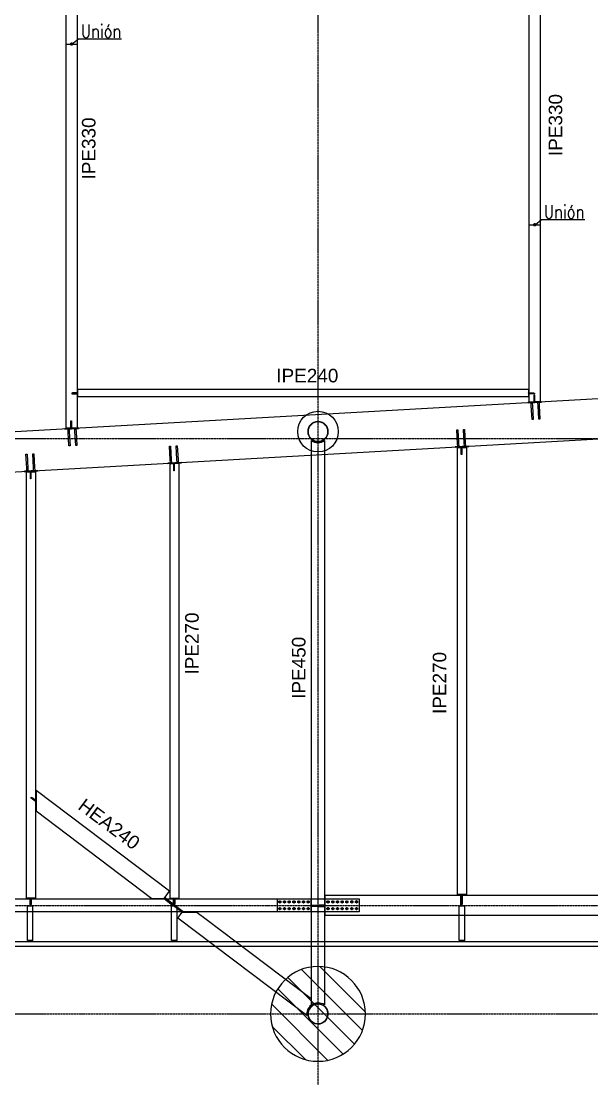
# Model space of a CAD drawing. Header units: millimetres. Extents: x -12345 to 95575, y -11225 to 31862.
# Drawn here: x 29617 to 38044, y -959 to 14663 of the extents above; entities that cross this region are included whole.
import ezdxf
from ezdxf.enums import TextEntityAlignment as Align

# ---------------------------------------------------------------- set-up
doc = ezdxf.new("R2010")
doc.units = ezdxf.units.MM
doc.header["$LTSCALE"] = 0.95
doc.linetypes.add('DXK_LINE_DOT3', pattern=[5.9187, 2.979, -0.9799, 0.9799, -0.9799])
for name, color, linetype, lineweight in [('0-1', 250, 'Continuous', 5), ('E_COLUMNAS', 1, 'Continuous', 18), ('E_COLUMNAS-1', 1, 'Continuous', 25), ('E_TEXTO', 3, 'Continuous', 9), ('E_VIGAS-1', 31, 'Continuous', 25)]:
    doc.layers.add(name, color=color, linetype=linetype, lineweight=lineweight)
for name, color, linetype in [('HCB-EJES', 1, 'Continuous'), ('HCB-PLATINAS', 5, 'Continuous'), ('HCB_PLATINA', 4, 'Continuous'), ('HCB_VIGAS', 4, 'Continuous'), ('UNIÒN', 6, 'Continuous')]:
    doc.layers.add(name, color=color, linetype=linetype)
doc.styles.add('CNI_COTAS', font='romans.shx', dxfattribs={"width": 0.8})
doc.styles.add('VERDANA', font='arial.ttf')
doc.dimstyles.new('UNIÒN', dxfattribs={"dimscale": 0, "dimtxt": 200, "dimasz": 60, "dimexe": 4, "dimexo": 4, "dimgap": 15, "dimtad": 1, "dimdec": 0, "dimzin": 4, "dimdsep": 46, "dimtxsty": 'CNI_COTAS', "dimcen": -0.09, "dimclrd": 6, "dimclrt": 3, "dimadec": 0, "dimazin": 0, "dimtfac": 1, "dimtdec": 0, "dimtmove": 2, "dimatfit": 0, "dimfxl": 0.05, "dimtolj": 1, "dimtzin": 0, "dimarcsym": 0})

# ---------------------------------------------------------------- blocks, each defined once
blk = doc.blocks.new('EST_SFM_VIGA-METALICA-SECCION-C - EST_SFM_VIGA-METALICA-UPN160-1509776-_14_00m_N_E_-NIVEL-4 DOC')
at = {"layer": 'E_VIGAS-1'}
for p, q in [((44.822, 0.047), (-44.831, 0.047)), ((-44.831, -0.018), (44.822, -0.018))]:
    blk.add_line(p, q, dxfattribs=at)
blk = doc.blocks.new('DCTIB_CNI_EST_MOD-1A-FAC_0001_rvt-1-_14_00m_N_E_-NIVEL-4 DOC')
at = {"layer": 'E_VIGAS-1'}
for p, q in [((-52.953, 142.261), (-52.871, 142.261)), ((-52.953, 141.749), (-52.953, 142.261)), ((-52.871, 141.749), (-52.871, 142.261)), ((-50.823, 142.261), (-50.741, 142.261)), ((-50.823, 141.749), (-50.823, 142.261)), ((-50.741, 141.749), (-50.741, 142.261)), ((-46.578, 142.261), (-46.496, 142.261)), ((-46.578, 141.749), (-46.578, 142.261)), ((-46.496, 141.749), (-46.496, 142.261)), ((-52.871, 141.749), (-52.953, 141.749)), ((-52.953, 141.748), (-52.953, 141.749)), ((-52.953, 141.749), (-52.871, 141.749)), ((-52.925, 141.748), (-52.953, 141.748)), ((-52.915, 141.743), (-52.915, 141.748)), ((-52.915, 141.729), (-52.915, 141.743)), ((-52.91, 141.748), (-52.91, 141.743)), ((-52.91, 141.743), (-52.91, 141.729)), ((-52.871, 141.748), (-52.899, 141.748)), ((-52.871, 141.749), (-52.871, 141.748)), ((-50.741, 141.749), (-50.823, 141.749)), ((-50.823, 141.748), (-50.823, 141.749)), ((-50.823, 141.749), (-50.741, 141.749)), ((-50.795, 141.748), (-50.823, 141.748)), ((-50.785, 141.743), (-50.785, 141.748)), ((-50.785, 141.729), (-50.785, 141.743)), ((-50.78, 141.748), (-50.78, 141.743)), ((-50.78, 141.743), (-50.78, 141.729)), ((-50.741, 141.748), (-50.769, 141.748)), ((-50.741, 141.749), (-50.741, 141.748)), ((-46.496, 141.749), (-46.578, 141.749)), ((-46.578, 141.748), (-46.578, 141.749)), ((-46.578, 141.749), (-46.496, 141.749)), ((-46.55, 141.748), (-46.578, 141.748)), ((-46.539, 141.743), (-46.539, 141.748)), ((-46.539, 141.729), (-46.539, 141.743)), ((-46.534, 141.748), (-46.534, 141.743)), ((-46.534, 141.743), (-46.534, 141.729)), ((-46.496, 141.748), (-46.524, 141.748)), ((-46.496, 141.749), (-46.496, 141.748))]:
    blk.add_line(p, q, dxfattribs=at)
for points, knots in [([(-52.925, 141.748), (-52.924, 141.748), (-52.923, 141.748), (-52.92, 141.748), (-52.918, 141.747), (-52.916, 141.747), (-52.915, 141.745), (-52.915, 141.744), (-52.915, 141.743)], [0, 0, 0, 0, 0.142857, 0.285714, 0.428571, 0.571429, 0.785714, 1, 1, 1, 1]), ([(-52.915, 141.743), (-52.915, 141.744), (-52.915, 141.745), (-52.917, 141.747), (-52.918, 141.747), (-52.92, 141.748), (-52.921, 141.748), (-52.922, 141.748), (-52.924, 141.748), (-52.925, 141.748)], [0, 0, 0, 0, 0.285714, 0.428571, 0.571429, 0.678571, 0.732143, 0.785714, 1, 1, 1, 1]), ([(-52.899, 141.748), (-52.9, 141.748), (-52.901, 141.748), (-52.904, 141.748), (-52.906, 141.747), (-52.908, 141.747), (-52.909, 141.745), (-52.91, 141.744), (-52.91, 141.743)], [0, 0, 0, 0, 0.142857, 0.285714, 0.428571, 0.571429, 0.785714, 1, 1, 1, 1]), ([(-52.91, 141.743), (-52.91, 141.744), (-52.909, 141.745), (-52.908, 141.747), (-52.906, 141.747), (-52.905, 141.748), (-52.904, 141.748), (-52.902, 141.748), (-52.9, 141.748), (-52.899, 141.748)], [0, 0, 0, 0, 0.285714, 0.428571, 0.571429, 0.678571, 0.732143, 0.785714, 1, 1, 1, 1]), ([(-50.795, 141.748), (-50.794, 141.748), (-50.793, 141.748), (-50.79, 141.748), (-50.788, 141.747), (-50.786, 141.747), (-50.785, 141.745), (-50.785, 141.744), (-50.785, 141.743)], [0, 0, 0, 0, 0.142857, 0.285714, 0.428571, 0.571429, 0.785714, 1, 1, 1, 1]), ([(-50.785, 141.743), (-50.785, 141.744), (-50.785, 141.745), (-50.787, 141.747), (-50.788, 141.747), (-50.79, 141.748), (-50.791, 141.748), (-50.792, 141.748), (-50.794, 141.748), (-50.795, 141.748)], [0, 0, 0, 0, 0.285714, 0.428571, 0.571429, 0.678571, 0.732143, 0.785714, 1, 1, 1, 1]), ([(-50.769, 141.748), (-50.77, 141.748), (-50.771, 141.748), (-50.774, 141.748), (-50.776, 141.747), (-50.778, 141.747), (-50.779, 141.745), (-50.78, 141.744), (-50.78, 141.743)], [0, 0, 0, 0, 0.142857, 0.285714, 0.428571, 0.571429, 0.785714, 1, 1, 1, 1]), ([(-50.78, 141.743), (-50.78, 141.744), (-50.779, 141.745), (-50.778, 141.747), (-50.776, 141.747), (-50.775, 141.748), (-50.774, 141.748), (-50.772, 141.748), (-50.77, 141.748), (-50.769, 141.748)], [0, 0, 0, 0, 0.285714, 0.428571, 0.571429, 0.678571, 0.732143, 0.785714, 1, 1, 1, 1]), ([(-46.55, 141.748), (-46.549, 141.748), (-46.548, 141.748), (-46.545, 141.748), (-46.543, 141.747), (-46.541, 141.747), (-46.54, 141.745), (-46.539, 141.744), (-46.539, 141.743)], [0, 0, 0, 0, 0.142857, 0.285714, 0.428571, 0.571429, 0.785714, 1, 1, 1, 1]), ([(-46.539, 141.743), (-46.539, 141.744), (-46.54, 141.745), (-46.541, 141.747), (-46.543, 141.747), (-46.544, 141.748), (-46.545, 141.748), (-46.547, 141.748), (-46.549, 141.748), (-46.55, 141.748)], [0, 0, 0, 0, 0.285714, 0.428571, 0.571429, 0.678571, 0.732143, 0.785714, 1, 1, 1, 1]), ([(-46.524, 141.748), (-46.525, 141.748), (-46.526, 141.748), (-46.529, 141.748), (-46.531, 141.747), (-46.533, 141.747), (-46.534, 141.745), (-46.534, 141.744), (-46.534, 141.743)], [0, 0, 0, 0, 0.142857, 0.285714, 0.428571, 0.571429, 0.785714, 1, 1, 1, 1]), ([(-46.534, 141.743), (-46.534, 141.744), (-46.534, 141.745), (-46.532, 141.747), (-46.531, 141.747), (-46.529, 141.748), (-46.528, 141.748), (-46.527, 141.748), (-46.525, 141.748), (-46.524, 141.748)], [0, 0, 0, 0, 0.285714, 0.428571, 0.571429, 0.678571, 0.732143, 0.785714, 1, 1, 1, 1])]:
    blk.add_open_spline(points, degree=3, knots=knots, dxfattribs=at)
blk.add_blockref('EST_SFM_VIGA-METALICA-SECCION-C - EST_SFM_VIGA-METALICA-UPN160-1509776-_14_00m_N_E_-NIVEL-4 DOC', (-41.042, 141.682), dxfattribs=at)
blk = doc.blocks.new('Bolt-102891108-3016 - 1511')
at = {"color": 253, "linetype": 'Continuous'}
for p, q in [((46203, 11671), (46218, 11680)), ((46203, 11654), (46203, 11671)), ((46218, 11645), (46203, 11654)), ((46203, 11571), (46218, 11580)), ((46203, 11554), (46203, 11571)), ((46218, 11680), (46233, 11671)), ((46233, 11654), (46218, 11645)), ((46218, 11580), (46233, 11571)), ((46233, 11671), (46233, 11654)), ((46233, 11571), (46233, 11554)), ((46273, 11671), (46288, 11680)), ((46273, 11654), (46273, 11671)), ((46288, 11645), (46273, 11654)), ((46273, 11571), (46288, 11580)), ((46273, 11554), (46273, 11571)), ((46288, 11680), (46303, 11671)), ((46303, 11654), (46288, 11645)), ((46288, 11580), (46303, 11571)), ((46303, 11671), (46303, 11654)), ((46303, 11571), (46303, 11554)), ((46343, 11671), (46358, 11680)), ((46343, 11654), (46343, 11671)), ((46358, 11645), (46343, 11654)), ((46343, 11571), (46358, 11580)), ((46343, 11554), (46343, 11571)), ((46358, 11680), (46373, 11671)), ((46373, 11654), (46358, 11645)), ((46358, 11580), (46373, 11571)), ((46373, 11671), (46373, 11654)), ((46373, 11571), (46373, 11554)), ((46413, 11671), (46428, 11680)), ((46413, 11654), (46413, 11671)), ((46428, 11645), (46413, 11654)), ((46413, 11571), (46428, 11580)), ((46413, 11554), (46413, 11571)), ((46428, 11680), (46443, 11671)), ((46443, 11654), (46428, 11645)), ((46428, 11580), (46443, 11571)), ((46443, 11671), (46443, 11654)), ((46443, 11571), (46443, 11554)), ((46483, 11671), (46498, 11680)), ((46483, 11654), (46483, 11671)), ((46498, 11645), (46483, 11654)), ((46483, 11571), (46498, 11580)), ((46483, 11554), (46483, 11571)), ((46498, 11680), (46513, 11671)), ((46513, 11654), (46498, 11645)), ((46498, 11580), (46513, 11571)), ((46513, 11671), (46513, 11654)), ((46513, 11571), (46513, 11554)), ((46553, 11671), (46568, 11680)), ((46553, 11654), (46553, 11671)), ((46568, 11645), (46553, 11654)), ((46553, 11571), (46568, 11580)), ((46553, 11554), (46553, 11571)), ((46568, 11680), (46583, 11671)), ((46583, 11654), (46568, 11645)), ((46568, 11580), (46583, 11571)), ((46583, 11671), (46583, 11654)), ((46583, 11571), (46583, 11554)), ((46623, 11671), (46638, 11680)), ((46623, 11654), (46623, 11671)), ((46638, 11645), (46623, 11654)), ((46623, 11571), (46638, 11580)), ((46623, 11554), (46623, 11571)), ((46638, 11680), (46653, 11671)), ((46653, 11654), (46638, 11645)), ((46638, 11580), (46653, 11571)), ((46653, 11671), (46653, 11654)), ((46653, 11571), (46653, 11554)), ((46218, 11545), (46203, 11554)), ((46233, 11554), (46218, 11545)), ((46288, 11545), (46273, 11554)), ((46303, 11554), (46288, 11545)), ((46358, 11545), (46343, 11554)), ((46373, 11554), (46358, 11545)), ((46428, 11545), (46413, 11554)), ((46443, 11554), (46428, 11545)), ((46498, 11545), (46483, 11554)), ((46513, 11554), (46498, 11545)), ((46568, 11545), (46553, 11554)), ((46583, 11554), (46568, 11545)), ((46638, 11545), (46623, 11554)), ((46653, 11554), (46638, 11545))]:
    blk.add_line(p, q, dxfattribs=at)
for centre, radius, start, end in [((46218, 11663), 11.5, 18, 198), ((46218, 11563), 11.5, 18, 198), ((46218, 11663), 11.5, 198, 18), ((46218, 11563), 11.5, 198, 18), ((46218, 11663), 10, 90, 270), ((46218, 11563), 10, 90, 270), ((46218, 11663), 10, 270, 90), ((46218, 11563), 10, 270, 90), ((46288, 11663), 11.5, 18, 198), ((46288, 11563), 11.5, 18, 198), ((46288, 11663), 11.5, 198, 18), ((46288, 11563), 11.5, 198, 18), ((46288, 11663), 10, 90, 270), ((46288, 11563), 10, 90, 270), ((46288, 11663), 10, 270, 90), ((46288, 11563), 10, 270, 90), ((46358, 11663), 11.5, 18, 198), ((46358, 11563), 11.5, 18, 198), ((46358, 11663), 11.5, 198, 18), ((46358, 11563), 11.5, 198, 18), ((46358, 11663), 10, 90, 270), ((46358, 11563), 10, 90, 270), ((46358, 11663), 10, 270, 90), ((46358, 11563), 10, 270, 90), ((46428, 11663), 11.5, 18, 198), ((46428, 11563), 11.5, 18, 198), ((46428, 11663), 11.5, 198, 18), ((46428, 11563), 11.5, 198, 18), ((46428, 11663), 10, 90, 270), ((46428, 11563), 10, 90, 270), ((46428, 11663), 10, 270, 90), ((46428, 11563), 10, 270, 90), ((46498, 11663), 11.5, 18, 198), ((46498, 11563), 11.5, 18, 198), ((46498, 11663), 11.5, 198, 18), ((46498, 11563), 11.5, 198, 18), ((46498, 11663), 10, 90, 270), ((46498, 11563), 10, 90, 270), ((46498, 11663), 10, 270, 90), ((46498, 11563), 10, 270, 90), ((46568, 11663), 11.5, 18, 198), ((46568, 11563), 11.5, 18, 198), ((46568, 11663), 11.5, 198, 18), ((46568, 11563), 11.5, 198, 18), ((46568, 11663), 10, 90, 270), ((46568, 11563), 10, 90, 270), ((46568, 11663), 10, 270, 90), ((46568, 11563), 10, 270, 90), ((46638, 11663), 11.5, 18, 198), ((46638, 11563), 11.5, 18, 198), ((46638, 11663), 11.5, 198, 18), ((46638, 11563), 11.5, 198, 18), ((46638, 11663), 10, 90, 270), ((46638, 11563), 10, 90, 270), ((46638, 11663), 10, 270, 90), ((46638, 11563), 10, 270, 90)]:
    blk.add_arc(centre, radius, start, end, dxfattribs=at)
blk = doc.blocks.new('Part-102891108-3015 - 1511')
at = {"color": 253}
for p, q in [((46183, 11708), (47390, 11710)), ((46183, 11517), (46183, 11708)), ((47390, 11710), (47390, 11517)), ((47390, 11517), (46183, 11517))]:
    blk.add_line(p, q, dxfattribs=at)
blk = doc.blocks.new('Bolt-102891108-3017 - 1511')
at = {"color": 253, "linetype": 'Continuous'}
for p, q in [((46915, 11671), (46930, 11680)), ((46915, 11654), (46915, 11671)), ((46930, 11645), (46915, 11654)), ((46915, 11571), (46930, 11580)), ((46915, 11554), (46915, 11571)), ((46930, 11680), (46945, 11671)), ((46945, 11654), (46930, 11645)), ((46930, 11580), (46945, 11571)), ((46945, 11671), (46945, 11654)), ((46945, 11571), (46945, 11554)), ((46985, 11671), (47000, 11680)), ((46985, 11654), (46985, 11671)), ((47000, 11646), (46985, 11654)), ((46985, 11571), (47000, 11580)), ((46985, 11554), (46985, 11571)), ((47000, 11680), (47015, 11672)), ((47015, 11654), (47000, 11646)), ((47000, 11580), (47015, 11572)), ((47015, 11672), (47015, 11654)), ((47015, 11572), (47015, 11554)), ((47055, 11672), (47070, 11680)), ((47055, 11654), (47055, 11672)), ((47070, 11646), (47055, 11654)), ((47055, 11572), (47070, 11580)), ((47055, 11554), (47055, 11572)), ((47070, 11680), (47085, 11672)), ((47085, 11654), (47070, 11646)), ((47070, 11580), (47085, 11572)), ((47085, 11672), (47085, 11654)), ((47085, 11572), (47085, 11554)), ((47125, 11672), (47140, 11680)), ((47125, 11654), (47125, 11672)), ((47140, 11646), (47125, 11654)), ((47125, 11572), (47140, 11580)), ((47125, 11554), (47125, 11572)), ((47140, 11680), (47155, 11672)), ((47155, 11654), (47140, 11646)), ((47140, 11580), (47155, 11572)), ((47155, 11672), (47155, 11654)), ((47155, 11572), (47155, 11554)), ((47195, 11672), (47210, 11680)), ((47195, 11654), (47195, 11672)), ((47210, 11646), (47195, 11654)), ((47195, 11572), (47210, 11580)), ((47195, 11554), (47195, 11572)), ((47210, 11680), (47225, 11672)), ((47225, 11654), (47210, 11646)), ((47210, 11580), (47225, 11572)), ((47225, 11672), (47225, 11654)), ((47225, 11572), (47225, 11554)), ((47265, 11672), (47280, 11681)), ((47265, 11655), (47265, 11672)), ((47280, 11646), (47265, 11655)), ((47265, 11572), (47280, 11581)), ((47265, 11555), (47265, 11572)), ((47280, 11681), (47295, 11672)), ((47295, 11655), (47280, 11646)), ((47280, 11581), (47295, 11572)), ((47295, 11672), (47295, 11655)), ((47295, 11572), (47295, 11555)), ((47335, 11672), (47350, 11681)), ((47335, 11655), (47335, 11672)), ((47350, 11646), (47335, 11655)), ((47335, 11572), (47350, 11581)), ((47335, 11555), (47335, 11572)), ((47350, 11681), (47365, 11672)), ((47365, 11655), (47350, 11646)), ((47350, 11581), (47365, 11572)), ((47365, 11672), (47365, 11655)), ((47365, 11572), (47365, 11555)), ((46930, 11545), (46915, 11554)), ((46945, 11554), (46930, 11545)), ((47000, 11546), (46985, 11554)), ((47015, 11554), (47000, 11546)), ((47070, 11546), (47055, 11554)), ((47085, 11554), (47070, 11546)), ((47140, 11546), (47125, 11554)), ((47155, 11554), (47140, 11546)), ((47210, 11546), (47195, 11554)), ((47225, 11554), (47210, 11546)), ((47280, 11546), (47265, 11555)), ((47295, 11555), (47280, 11546)), ((47350, 11546), (47335, 11555)), ((47365, 11555), (47350, 11546))]:
    blk.add_line(p, q, dxfattribs=at)
for centre, radius, start, end in [((46930, 11663), 11.5, 18.073, 198.073), ((46930, 11663), 11.5, 198.073, 18.073), ((46930, 11563), 11.5, 18.073, 198.073), ((46930, 11563), 11.5, 198.073, 18.073), ((46930, 11663), 10, 90.073, 270.073), ((46930, 11563), 10, 90.073, 270.073), ((46930, 11663), 10, 270.073, 90.073), ((46930, 11563), 10, 270.073, 90.073), ((47000, 11663), 11.5, 18.073, 198.073), ((47000, 11663), 11.5, 198.073, 18.073), ((47000, 11563), 11.5, 18.073, 198.073), ((47000, 11563), 11.5, 198.073, 18.073), ((47000, 11663), 10, 90.073, 270.073), ((47000, 11563), 10, 90.073, 270.073), ((47000, 11663), 10, 270.073, 90.073), ((47000, 11563), 10, 270.073, 90.073), ((47070, 11663), 11.5, 18.073, 198.073), ((47070, 11663), 11.5, 198.073, 18.073), ((47070, 11563), 11.5, 18.073, 198.073), ((47070, 11563), 11.5, 198.073, 18.073), ((47070, 11663), 10, 90.073, 270.073), ((47070, 11563), 10, 90.073, 270.073), ((47070, 11663), 10, 270.073, 90.073), ((47070, 11563), 10, 270.073, 90.073), ((47140, 11663), 11.5, 18.073, 198.073), ((47140, 11663), 11.5, 198.073, 18.073), ((47140, 11563), 11.5, 18.073, 198.073), ((47140, 11563), 11.5, 198.073, 18.073), ((47140, 11663), 10, 90.073, 270.073), ((47140, 11563), 10, 90.073, 270.073), ((47140, 11663), 10, 270.073, 90.073), ((47140, 11563), 10, 270.073, 90.073), ((47210, 11663), 11.5, 18.073, 198.073), ((47210, 11663), 11.5, 198.073, 18.073), ((47210, 11563), 11.5, 18.073, 198.073), ((47210, 11563), 11.5, 198.073, 18.073), ((47210, 11663), 10, 90.073, 270.073), ((47210, 11563), 10, 90.073, 270.073), ((47210, 11663), 10, 270.073, 90.073), ((47210, 11563), 10, 270.073, 90.073), ((47280, 11663), 11.5, 18.073, 198.073), ((47280, 11663), 11.5, 198.073, 18.073), ((47280, 11563), 11.5, 18.073, 198.073), ((47280, 11563), 11.5, 198.073, 18.073), ((47280, 11663), 10, 90.073, 270.073), ((47280, 11563), 10, 90.073, 270.073), ((47280, 11663), 10, 270.073, 90.073), ((47280, 11563), 10, 270.073, 90.073), ((47350, 11663), 11.5, 18.073, 198.073), ((47350, 11663), 11.5, 198.073, 18.073), ((47350, 11563), 11.5, 18.073, 198.073), ((47350, 11563), 11.5, 198.073, 18.073), ((47350, 11663), 10, 90.073, 270.073), ((47350, 11563), 10, 90.073, 270.073), ((47350, 11663), 10, 270.073, 90.073), ((47350, 11563), 10, 270.073, 90.073)]:
    blk.add_arc(centre, radius, start, end, dxfattribs=at)

msp = doc.modelspace()

# ---------------------------------------------------------------- hatches: boundary and pattern name
at = {"layer": 'E_COLUMNAS'}
h = msp.add_hatch(dxfattribs=at)
h.set_pattern_fill('FP_1', color=256, scale=1000, style=0, pattern_type=2)
h.set_pattern_definition([(135, (99662.1, -140662.42), (-159.09903, -159.09903), [])])
h.paths.add_polyline_path([(34000, -700), (34091.4, -694), (34181.2, -676.1), (34267.9, -646.7), (34350, -606.2), (34426.1, -555.3), (34495, -495), (34555.3, -426.1), (34606.2, -350), (34646.7, -267.9), (34676.1, -181.2), (34694, -91.4), (34700, 0), (34694, 91.4), (34676.1, 181.2), (34646.7, 267.9), (34606.2, 350), (34555.3, 426.1), (34495, 495), (34426.1, 555.3), (34343.6, 609.4), (34267.9, 646.7), (34181.2, 676.1), (34091.4, 694), (34000, 700), (33908.6, 694), (33818.8, 676.1), (33732.1, 646.7), (33650, 606.2), (33573.9, 555.3), (33505, 495), (33444.7, 426.1), (33393.8, 350), (33353.3, 267.9), (33323.9, 181.2), (33306, 91.4), (33300, 0), (33306, -91.4), (33323.9, -181.2), (33353.3, -267.9), (33393.8, -350), (33444.7, -426.1), (33505, -495), (33573.9, -555.3), (33650, -606.2), (33732.1, -646.7), (33818.8, -676.1), (33908.6, -694)])

# ---------------------------------------------------------------- linework, layer by layer
at = {"layer": 'E_COLUMNAS', "linetype": 'Continuous'}
for points in [[(34149.6, 29.8, 1), (33850.4, -29.8, 1)], [(34139.8, -27.8, 1), (33860.2, 27.8, 1)]]:
    msp.add_lwpolyline(points, format="xyb", close=True, dxfattribs=at)
for radius in [152.5, 142.5]:
    msp.add_circle((34000, 8600), radius, dxfattribs=at)
at = {"layer": 'E_COLUMNAS-1'}
msp.add_lwpolyline([(34700, 0, 1), (33300, 0, 1)], format="xyb", close=True, dxfattribs=at)
msp.add_circle((34000, 8600), 300, dxfattribs=at)
at = {"layer": 'E_VIGAS-1', "color": 30, "true_color": 0xf26722}
msp.add_line((25450.3, 8370.2), (38700.2, 9121), dxfattribs=at)
msp.add_lwpolyline([(25119.7, 17752.3), (38772.1, 16975.2), (45942, 16975.2), (59662.7, 17730.2), (68000.2, 17730.2), (68000.2, 7770.2), (59500, 7770.2), (59500, 7779.9), (46391.2, 8525.2), (38839.8, 8525.2), (38839.8, 8527.9), (25097.6, 7749.2)], dxfattribs=at)
at = {"layer": 'HCB-EJES', "linetype": 'DXK_LINE_DOT3'}
for p, q in [((34000, -3906.8), (34000, 29407)), ((-10844.5, 8500), (94075, 8500)), ((-6888.4, 1600), (90118.8, 1600)), ((-10844.5, 0), (94075, 0))]:
    msp.add_line(p, q, dxfattribs=at)
at = {"layer": 'HCB-PLATINAS', "color": 4}
for points in [[(37101.3, 9024.3), (37300.9, 9035.7), (37300.6, 9041.7), (37100.9, 9030.3)], [(30262.9, 8636.8), (30462.6, 8648.2), (30462.2, 8654.2), (30262.6, 8642.8)], [(36225.3, 8385.8), (36025.7, 8374.5), (36026, 8368.5), (36225.7, 8379.8)], [(31982, 8145.4), (31782.3, 8134), (31782.7, 8128), (31982.4, 8139.4)], [(29863.7, 8025.4), (29664, 8014), (29664.3, 8008), (29864, 8019.4)]]:
    msp.add_lwpolyline(points, close=True, dxfattribs=at)
at = {"layer": 'HCB-PLATINAS', "color": 5}
for points in [[(37151.8, 9025.7), (37155.3, 9027.4), (37159, 9026.1), (37161.1, 9025.4), (37163.7, 9019.9), (37165.9, 8982.4), (37177.5, 8778.2), (37161.5, 8777.3), (37149.9, 8981.5), (37147.7, 9018.9), (37149.8, 9024.7)], [(37251.6, 9031.4), (37255.1, 9033.1), (37258.8, 9031.8), (37260.9, 9031.1), (37263.6, 9025.5), (37265.7, 8988.1), (37277.3, 8783.9), (37261.3, 8783), (37249.7, 8987.2), (37247.6, 9024.6), (37249.6, 9030.4)], [(30313.4, 8638.2), (30316.9, 8639.9), (30320.6, 8638.6), (30322.7, 8637.9), (30325.3, 8632.4), (30327.5, 8594.9), (30339.1, 8390.8), (30323.1, 8389.8), (30311.5, 8594), (30309.4, 8631.5), (30311.4, 8637.2)], [(30413.2, 8643.9), (30416.7, 8645.6), (30420.4, 8644.3), (30422.5, 8643.6), (30425.2, 8638), (30427.3, 8600.6), (30438.9, 8396.4), (30423, 8395.5), (30411.3, 8599.7), (30409.2, 8637.1), (30411.2, 8642.9)], [(36075, 8378.8), (36071.5, 8377.1), (36067.8, 8378.4), (36065.7, 8379.1), (36063.1, 8384.6), (36060.9, 8422.1), (36049.3, 8626.2), (36065.3, 8627.1), (36076.9, 8423), (36079, 8385.5), (36077, 8379.7)], [(36173.5, 8384.4), (36169.9, 8382.7), (36166.2, 8384), (36164.2, 8384.7), (36161.5, 8390.2), (36159.4, 8427.7), (36147.7, 8631.8), (36163.7, 8632.7), (36175.3, 8428.6), (36177.5, 8391.1), (36175.5, 8385.3)], [(31831.7, 8138.3), (31828.2, 8136.6), (31824.5, 8137.9), (31822.4, 8138.7), (31819.7, 8144.2), (31817.6, 8181.6), (31806, 8385.8), (31821.9, 8386.7), (31833.6, 8182.5), (31835.7, 8145.1), (31833.7, 8139.3)], [(31931.5, 8144), (31928, 8142.3), (31924.3, 8143.6), (31922.2, 8144.3), (31919.6, 8149.8), (31917.4, 8187.3), (31905.8, 8391.5), (31921.8, 8392.4), (31933.4, 8188.2), (31935.5, 8150.8), (31933.5, 8145)], [(29713.4, 8018.3), (29709.8, 8016.6), (29706.1, 8017.9), (29704.1, 8018.6), (29701.4, 8024.1), (29699.3, 8061.6), (29687.6, 8265.7), (29703.6, 8266.7), (29715.2, 8062.5), (29717.4, 8025), (29715.3, 8019.3)], [(29813.2, 8024), (29809.7, 8022.3), (29806, 8023.6), (29803.9, 8024.3), (29801.2, 8029.8), (29799.1, 8067.3), (29787.5, 8271.4), (29803.5, 8272.3), (29815.1, 8068.2), (29817.2, 8030.7), (29815.2, 8024.9)]]:
    msp.add_lwpolyline(points, close=True, dxfattribs=at)
at = {"layer": 'HCB_PLATINA'}
for points in [[(33895, 1598.7), (33895, 1608.1), (33981.7, 1608.1), (33981.7, 1598.7), (33895, 1598.7)], [(34105, 1598.7), (34105, 1608.1), (34018.3, 1608.1), (34018.3, 1598.7), (34105, 1598.7)]]:
    msp.add_lwpolyline(points, dxfattribs=at)
for points in [[(33995.3, 1588.7), (33905.3, 1588.7), (33905.3, 1598.7), (33995.3, 1598.7)], [(34004.7, 1588.7), (34094.7, 1588.7), (34094.7, 1598.7), (34004.7, 1598.7)]]:
    msp.add_lwpolyline(points, close=True, dxfattribs=at)
at = {"layer": 'HCB_VIGAS'}
for points in [[(30281.8, 16847.5), (30441.8, 16838.4), (30441.8, 8663)], [(30281.8, 8654), (30281.8, 16847.5)], [(37120.2, 9041.5), (37120.2, 16458.2)], [(37280.2, 16449.1), (37280.2, 9050.5)], [(37120.2, 9041.5), (37280.2, 9050.5)], [(30281.8, 8654), (30441.8, 8663)], [(36192.5, 8367.9), (36192.5, 1763.4), (36057.5, 1763.4), (36057.5, 8360.3), (36192.5, 8367.9)], [(31949.2, 8127.5), (31814.2, 8119.8), (31814.2, 1708.4), (31949.2, 1708.4), (31949.2, 8127.5)], [(29830.8, 8007.4), (29830.8, 1708.4), (29695.8, 1708.4), (29695.8, 7999.8), (29830.8, 8007.4)], [(34004.7, 162.5), (33995.3, 162.5)]]:
    msp.add_lwpolyline(points, dxfattribs=at)
for points in [[(30451.8, 9227.9), (37110.2, 9227.9), (37110.2, 9112.6), (30451.8, 9112.6)], [(30441.8, 9156.7), (30441.8, 9166.7), (30365.6, 9166.7), (30365.6, 9156.7)], [(30451.8, 9166.7), (30451.8, 9173.8), (30375.6, 9173.8), (30375.6, 9166.7)], [(37110.2, 9166.7), (37110.2, 9173.8), (37186.4, 9173.8), (37186.4, 9166.7)], [(37120.2, 9156.7), (37120.2, 9166.7), (37196.4, 9166.7), (37196.4, 9156.7)], [(37196.5, 9035.8), (37190.5, 9035.5), (37190.5, 9146), (37196.5, 9146)], [(30358.1, 8648.3), (30352.1, 8648), (30352.1, 8758.5), (30358.1, 8758.5)], [(36115.7, 8373.6), (36121.7, 8374), (36121.7, 8263.5), (36115.7, 8263.5)], [(31872.4, 8133.2), (31878.4, 8133.5), (31878.4, 8023), (31872.4, 8023)], [(29754, 8013.2), (29760, 8013.5), (29760, 7903), (29754, 7903)], [(29838.8, 3299.6), (29838.8, 2999.1), (31546.8, 1706.4), (31727.3, 1706.4), (31806.2, 1811)], [(29830.8, 3151), (29830.8, 3139.1), (29766.6, 3187.4), (29766.6, 3199.4)], [(29838.8, 3154.2), (29838.8, 3145), (29781.2, 3188.4), (29781.1, 3197.3)], [(42286.8, 1453.4), (34105, 1453.4), (34105, 1753.4), (42286.8, 1753.4)], [(36111.5, 1753.4), (36121.5, 1753.4), (36121.5, 1609.1), (36111.5, 1609.1)], [(36121.5, 1763.4), (36128.6, 1763.4), (36128.6, 1619.1), (36121.5, 1619.1)], [(27550.2, 1508.4), (25713.2, 1508.4), (25713.2, 1698.4), (27550.2, 1698.4), (33895, 1698.4), (33895, 1508.4)], [(29749.8, 1698.4), (29759.8, 1698.4), (29759.8, 1608.1), (29749.8, 1608.1)], [(29759.8, 1708.4), (29766.9, 1708.4), (29766.9, 1618.1), (29759.8, 1618.1)], [(31735.8, 1717.7), (31731.3, 1711.8), (31858, 1615.8), (31862.3, 1621.5)], [(31749, 1698.4), (31733.3, 1698.4), (31852.2, 1608.1), (31868.1, 1608.1)], [(32001, 1508.4), (31985.2, 1508.4), (31865.3, 1598.7), (31881.2, 1598.7)], [(31868.1, 1698.4), (31878.1, 1698.4), (31878.1, 1608.1), (31868.1, 1608.1)], [(31878.1, 1708.4), (31885.2, 1708.4), (31885.2, 1618.1), (31878.1, 1618.1)], [(32023.4, 1500.7), (32011, 1500.8), (31893.3, 1589.6), (31897.6, 1595.3)]]:
    msp.add_lwpolyline(points, close=True, dxfattribs=at)
for points in [[(34095, 8468.2), (34095, 1400.1), (34095, 134.4, 0.2956288), (33905, 134.4), (33905, 1400.1), (33905, 8468.2)], [(33897.1, 128.2, 0.2550549), (33835.2, -25.7), (31930.9, 1415.6), (31995.3, 1500.8), (32217.1, 1500), (32349, 1400.1), (33897, 228.4), (33897.1, 128.3)]]:
    msp.add_lwpolyline(points, format="xyb", dxfattribs=at)
msp.add_arc((34000, 8599.8), 162.3, 234.17445, 305.89438, dxfattribs=at)
at = {"layer": 'UNIÒN'}
for points in [[(30281.8, 14324.9), (30441.8, 14324.9)], [(37120.2, 11656), (37280.2, 11656)]]:
    msp.add_lwpolyline(points, dxfattribs=at)
at = {"layer": 'UNIÒN', "color": 2, "const_width": 25}
for points in [[(30349.5, 14324.9, 1), (30374.5, 14324.9, 1)], [(37187.2, 11656, 1), (37212.2, 11656, 1)]]:
    msp.add_lwpolyline(points, format="xyb", close=True, dxfattribs=at)

# ---------------------------------------------------------------- block references
for name in ['Part-102891108-3015 - 1511', 'Bolt-102891108-3016 - 1511', 'Bolt-102891108-3017 - 1511']:
    msp.add_blockref(name, (-12782.5, -10008.1))
at = {"layer": '0-1', "xscale": 1000.000000001395, "yscale": 1000.000000001395, "zscale": 1000.000000001395}
msp.add_blockref('DCTIB_CNI_EST_MOD-1A-FAC_0001_rvt-1-_14_00m_N_E_-NIVEL-4 DOC', (82662.1, -140662.4), dxfattribs=at)

# ---------------------------------------------------------------- texts
at = {"layer": 'E_TEXTO', "style": 'VERDANA'}
for s, rotation, p in [('IPE330', 90, (37606.4, 13128.2)), ('IPE330', 90, (30714, 12782.5)), ('IPE270', 90, (32238.5, 5470.7)), ('IPE450', 90, (33815.3, 5112.3)), ('IPE270', 90, (35894.5, 4888.4)), ('HEA240', 323.22407, (30856.8, 2724.1))]:
    msp.add_text(s, height=200, rotation=rotation, dxfattribs=at).set_placement(p, align=Align.CENTER)
msp.add_text('IPE240', height=200, dxfattribs=at).set_placement((33842.5, 9327.9), align=Align.CENTER)
at = {"layer": 'UNIÒN', "color": 3, "char_height": 200, "attachment_point": 7, "style": 'CNI_COTAS'}
for insert in [(30498.3, 14415.4), (37336, 11746.5)]:
    msp.add_mtext('Unión', dxfattribs=dict(at, insert=insert))

# ---------------------------------------------------------------- leaders
at = {"layer": 'UNIÒN', "annotation_type": 0, "has_hookline": 1, "hookline_direction": 0, "text_width": 601.9}
for points in [[(30366.7, 14322.5), (30461.8, 14400.4), (30483.3, 14400.4)], [(37204.3, 11653.6), (37299.5, 11731.5), (37321, 11731.5)]]:
    msp.add_leader(points, dimstyle='UNIÒN', override={"dimscale": 1}, dxfattribs=at)

doc.saveas('drawing.dxf')
